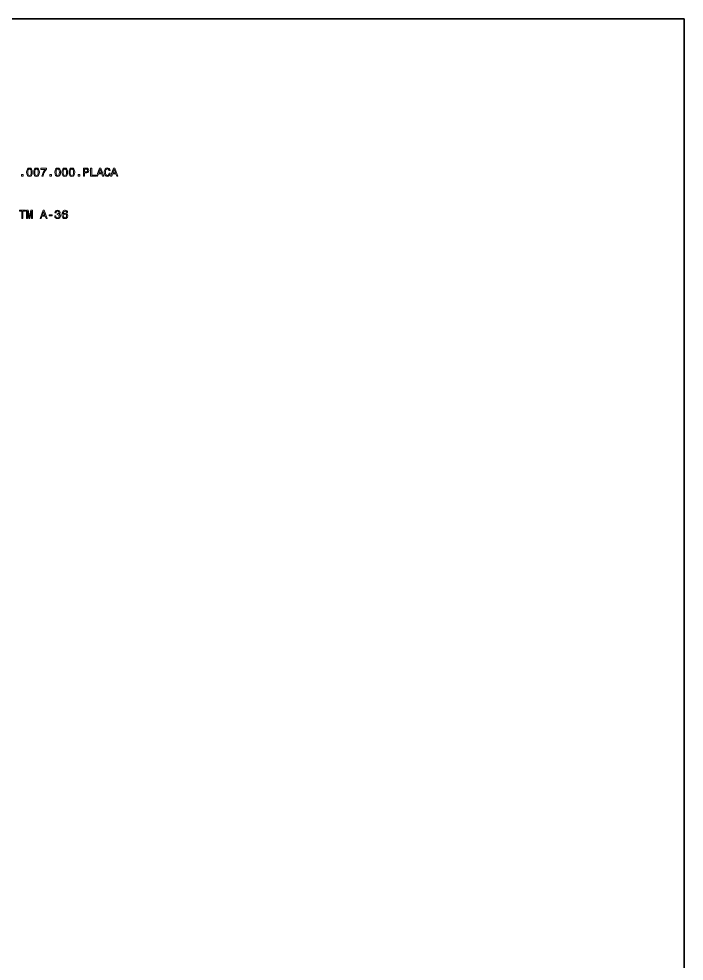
# Model space of a CAD drawing. Extents: x 15 to 1174, y 15 to 826.
# Drawn here: x 887.9 to 1174, y 420.4 to 825.8 of the extents above; entities that cross this region are included whole.
import ezdxf

# ---------------------------------------------------------------- set-up
doc = ezdxf.new("R2010")
doc.units = 0

msp = doc.modelspace()

# ---------------------------------------------------------------- linework, layer by layer
at = {"color": 7, "lineweight": 35}
for p, q in [((1173.969971, 825.840027), (15, 825.840027)), ((1173.969971, 15), (1173.969971, 825.840027))]:
    msp.add_line(p, q, dxfattribs=at)
at = {"color": 7, "lineweight": 13}
for points in [[(889.068176, 758.116577), (889.76416, 758.116577), (889.76416, 758.868042), (889.068176, 758.868042)], [(891.236816, 759.826233), (891.312439, 759.034424), (891.549438, 758.469604), (891.927734, 758.126648), (892.452209, 758.015686), (892.97168, 758.126648), (893.349915, 758.469604), (893.581909, 759.034424), (893.662598, 759.826233), (893.581909, 760.612976), (893.486084, 760.925659), (893.349915, 761.182861), (892.97168, 761.525818), (892.452209, 761.641785), (891.927734, 761.525818), (891.549438, 761.177795), (891.312439, 760.612976)], [(891.720947, 759.826233), (891.761292, 760.436462), (891.88739, 760.875244), (892.114319, 761.132446), (892.452209, 761.223206), (892.785034, 761.132446), (893.012024, 760.875244), (893.138062, 760.436462), (893.178406, 759.826233), (893.138062, 759.210938), (893.012024, 758.772217), (892.785034, 758.515015), (892.452209, 758.42926), (892.114319, 758.515015), (891.88739, 758.772217), (891.761292, 759.210938)], [(894.272827, 759.826233), (894.34845, 759.034424), (894.58551, 758.469604), (894.963745, 758.126648), (895.48822, 758.015686), (896.00769, 758.126648), (896.385925, 758.469604), (896.61792, 759.034424), (896.698608, 759.826233), (896.61792, 760.612976), (896.522095, 760.925659), (896.385925, 761.182861), (896.00769, 761.525818), (895.48822, 761.641785), (894.963745, 761.525818), (894.58551, 761.177795), (894.34845, 760.612976)], [(894.756958, 759.826233), (894.797302, 760.436462), (894.923401, 760.875244), (895.15033, 761.132446), (895.48822, 761.223206), (895.821106, 761.132446), (896.048035, 760.875244), (896.174133, 760.436462), (896.214478, 759.826233), (896.174133, 759.210938), (896.048035, 758.772217), (895.821106, 758.515015), (895.48822, 758.42926), (895.15033, 758.515015), (894.923401, 758.772217), (894.797302, 759.210938)], [(897.823242, 758.116577), (898.332581, 758.116577), (898.499023, 758.94873), (898.791565, 759.725342), (899.205078, 760.446533), (899.74469, 761.122314), (899.74469, 761.540955), (897.344116, 761.540955), (897.344116, 761.08197), (899.260559, 761.08197), (898.705811, 760.401184), (898.287231, 759.690063), (897.99469, 758.933594)], [(901.21228, 758.116577), (901.908264, 758.116577), (901.908264, 758.868042), (901.21228, 758.868042)], [(903.380859, 759.826233), (903.456543, 759.034424), (903.693542, 758.469604), (904.071777, 758.126648), (904.596313, 758.015686), (905.115723, 758.126648), (905.494019, 758.469604), (905.725952, 759.034424), (905.806641, 759.826233), (905.725952, 760.612976), (905.630127, 760.925659), (905.494019, 761.182861), (905.115723, 761.525818), (904.596313, 761.641785), (904.071777, 761.525818), (903.693542, 761.177795), (903.456543, 760.612976)], [(903.865051, 759.826233), (903.905396, 760.436462), (904.031433, 760.875244), (904.258423, 761.132446), (904.596313, 761.223206), (904.929138, 761.132446), (905.156067, 760.875244), (905.282166, 760.436462), (905.32251, 759.826233), (905.282166, 759.210938), (905.156067, 758.772217), (904.929138, 758.515015), (904.596313, 758.42926), (904.258423, 758.515015), (904.031433, 758.772217), (903.905396, 759.210938)], [(906.41687, 759.826233), (906.492554, 759.034424), (906.729553, 758.469604), (907.107788, 758.126648), (907.632324, 758.015686), (908.151794, 758.126648), (908.530029, 758.469604), (908.762024, 759.034424), (908.842712, 759.826233), (908.762024, 760.612976), (908.666199, 760.925659), (908.530029, 761.182861), (908.151794, 761.525818), (907.632324, 761.641785), (907.107788, 761.525818), (906.729553, 761.177795), (906.492554, 760.612976)], [(906.901062, 759.826233), (906.941406, 760.436462), (907.067505, 760.875244), (907.294434, 761.132446), (907.632324, 761.223206), (907.965149, 761.132446), (908.192139, 760.875244), (908.318176, 760.436462), (908.358521, 759.826233), (908.318176, 759.210938), (908.192139, 758.772217), (907.965149, 758.515015), (907.632324, 758.42926), (907.294434, 758.515015), (907.067505, 758.772217), (906.941406, 759.210938)], [(909.452942, 759.826233), (909.528564, 759.034424), (909.765625, 758.469604), (910.14386, 758.126648), (910.668335, 758.015686), (911.187805, 758.126648), (911.56604, 758.469604), (911.798035, 759.034424), (911.878723, 759.826233), (911.798035, 760.612976), (911.702209, 760.925659), (911.56604, 761.182861), (911.187805, 761.525818), (910.668335, 761.641785), (910.14386, 761.525818), (909.765625, 761.177795), (909.528564, 760.612976)], [(909.937073, 759.826233), (909.977417, 760.436462), (910.103516, 760.875244), (910.330444, 761.132446), (910.668335, 761.223206), (911.001221, 761.132446), (911.228149, 760.875244), (911.354248, 760.436462), (911.394531, 759.826233), (911.354248, 759.210938), (911.228149, 758.772217), (911.001221, 758.515015), (910.668335, 758.42926), (910.330444, 758.515015), (910.103516, 758.772217), (909.977417, 759.210938)], [(913.356384, 758.116577), (914.052368, 758.116577), (914.052368, 758.868042), (913.356384, 758.868042)], [(915.67627, 758.116577), (916.140259, 758.116577), (916.140259, 759.594238), (916.654663, 759.594238), (917.174072, 759.619446), (917.587646, 759.795959), (917.854919, 760.138916), (917.94574, 760.60791), (917.875122, 761.041626), (917.673401, 761.359375), (917.340515, 761.551025), (916.886658, 761.616577), (915.67627, 761.616577)], [(916.760559, 761.187927), (917.063171, 761.157654), (917.285034, 761.061829), (917.416199, 760.885315), (917.461548, 760.60791), (917.411133, 760.31543), (917.274963, 760.138916), (917.042969, 760.048157), (916.72522, 760.022888), (916.140259, 760.022888), (916.140259, 761.187927)], [(918.752625, 758.116577), (921.001892, 758.116577), (921.001892, 758.540222), (919.216614, 758.540222), (919.216614, 761.616577), (918.752625, 761.616577)], [(921.279297, 758.116577), (921.743286, 758.116577), (922.111389, 759.145386), (923.508423, 759.145386), (923.876526, 758.116577), (924.350586, 758.116577), (923.069641, 761.621643), (922.555237, 761.621643)], [(922.272827, 759.574097), (922.812439, 761.11731), (923.352051, 759.574097)], [(926.665466, 759.417725), (926.564575, 758.99408), (926.398132, 758.691528), (926.166199, 758.504883), (925.89386, 758.444397), (925.56604, 758.535156), (925.308838, 758.807495), (925.137329, 759.251282), (925.081909, 759.866577), (925.137329, 760.476807), (925.303772, 760.925659), (925.560974, 761.197998), (925.89386, 761.293823), (926.135925, 761.243408), (926.342712, 761.102173), (926.504089, 760.875244), (926.61499, 760.562561), (927.094116, 760.562561), (926.94281, 761.041626), (926.680603, 761.404785), (926.32251, 761.631714), (925.89386, 761.712402), (925.359253, 761.586304), (924.950745, 761.233276), (924.688477, 760.65332), (924.597717, 759.866577), (924.688477, 759.079834), (924.950745, 758.499878), (925.359253, 758.141785), (925.89386, 758.020752), (926.362854, 758.116577), (926.741089, 758.38385), (927.008423, 758.822632), (927.149597, 759.417725)], [(927.351318, 758.116577), (927.815308, 758.116577), (928.183472, 759.145386), (929.580444, 759.145386), (929.948608, 758.116577), (930.422668, 758.116577), (929.141663, 761.621643), (928.627258, 761.621643)], [(928.344849, 759.574097), (928.88446, 761.11731), (929.424072, 759.574097)], [(889.184204, 739.976074), (889.648193, 739.976074), (889.648193, 743.052429), (890.707275, 743.052429), (890.707275, 743.476074), (888.120056, 743.476074), (888.120056, 743.052429), (889.184204, 743.052429)], [(891.191406, 739.976074), (891.579712, 739.976074), (891.579712, 743.15332), (892.235352, 739.976074), (892.669067, 739.976074), (893.319641, 743.15332), (893.319641, 739.976074), (893.713013, 739.976074), (893.713013, 743.476074), (893.097717, 743.476074), (892.452209, 740.389648), (891.811707, 743.476074), (891.191406, 743.476074)], [(896.991089, 739.976074), (897.455078, 739.976074), (897.823242, 741.004883), (899.220215, 741.004883), (899.588379, 739.976074), (900.062439, 739.976074), (898.781433, 743.48114), (898.267029, 743.48114)], [(897.984619, 741.433594), (898.524231, 742.976807), (899.063843, 741.433594)], [(903.325378, 741.0755), (903.325378, 741.040222), (903.406067, 740.55603), (903.643127, 740.192932), (904.016296, 739.960938), (904.510559, 739.875183), (905.035034, 739.960938), (905.428406, 740.182861), (905.680603, 740.535889), (905.771362, 740.989746), (905.731018, 741.287292), (905.620056, 741.529358), (905.438538, 741.716003), (905.196411, 741.852173), (905.524231, 742.124512), (905.640259, 742.558228), (905.564575, 742.951599), (905.347717, 743.249146), (904.99469, 743.43573), (904.510559, 743.501282), (904.056641, 743.420593), (903.708679, 743.198669), (903.48175, 742.845642), (903.406067, 742.376648), (903.406067, 742.34137), (903.854919, 742.34137), (903.895264, 742.664124), (904.026428, 742.896118), (904.23822, 743.037292), (904.535767, 743.087769), (904.798035, 743.047424), (904.989685, 742.941467), (905.105652, 742.77002), (905.151062, 742.538025), (905.105652, 742.290894), (904.984619, 742.124512), (904.772827, 742.023621), (904.485352, 741.993347), (904.288635, 741.998413), (904.288635, 741.599976), (904.535767, 741.610107), (904.853516, 741.564697), (905.090515, 741.443665), (905.23175, 741.246948), (905.282166, 740.989746), (905.226685, 740.697266), (905.080444, 740.480408), (904.84845, 740.344238), (904.540833, 740.298828), (904.223083, 740.349243), (903.991089, 740.500549), (903.844849, 740.742615), (903.789368, 741.0755)], [(908.842712, 742.53302), (908.746887, 742.941467), (908.524963, 743.24408), (908.182007, 743.43573), (907.73822, 743.501282), (907.440674, 743.466003), (907.183472, 743.370178), (906.956543, 743.213806), (906.764893, 742.991943), (906.613586, 742.714539), (906.502625, 742.376648), (906.432007, 741.97821), (906.411865, 741.529358), (906.492554, 740.813232), (906.739685, 740.293823), (907.138062, 739.98114), (907.682739, 739.875183), (908.171936, 739.966003), (908.545166, 740.203003), (908.787231, 740.576233), (908.872925, 741.050293), (908.787231, 741.529358), (908.555237, 741.897522), (908.197144, 742.129517), (907.753357, 742.210205), (907.274231, 742.109375), (906.916199, 741.821899), (906.991821, 742.376648), (907.153198, 742.775085), (907.40033, 743.012085), (907.743286, 743.092773), (907.995422, 743.052429), (908.187073, 742.946533), (908.313171, 742.77002), (908.378723, 742.53302)], [(900.950012, 741.130981), (902.170532, 741.130981), (902.170532, 741.529358), (900.950012, 741.529358)], [(908.383728, 741.045227), (908.328308, 740.727539), (908.187073, 740.485413), (907.960144, 740.324036), (907.677734, 740.273621), (907.380127, 740.324036), (907.153198, 740.480408), (907.006958, 740.722473), (906.961548, 741.040222), (907.012024, 741.352905), (907.153198, 741.589905), (907.385193, 741.741211), (907.697876, 741.796692), (907.970215, 741.741211), (908.187073, 741.594971), (908.328308, 741.35791)]]:
    msp.add_lwpolyline(points, close=True, dxfattribs=at)

doc.saveas('drawing.dxf')
